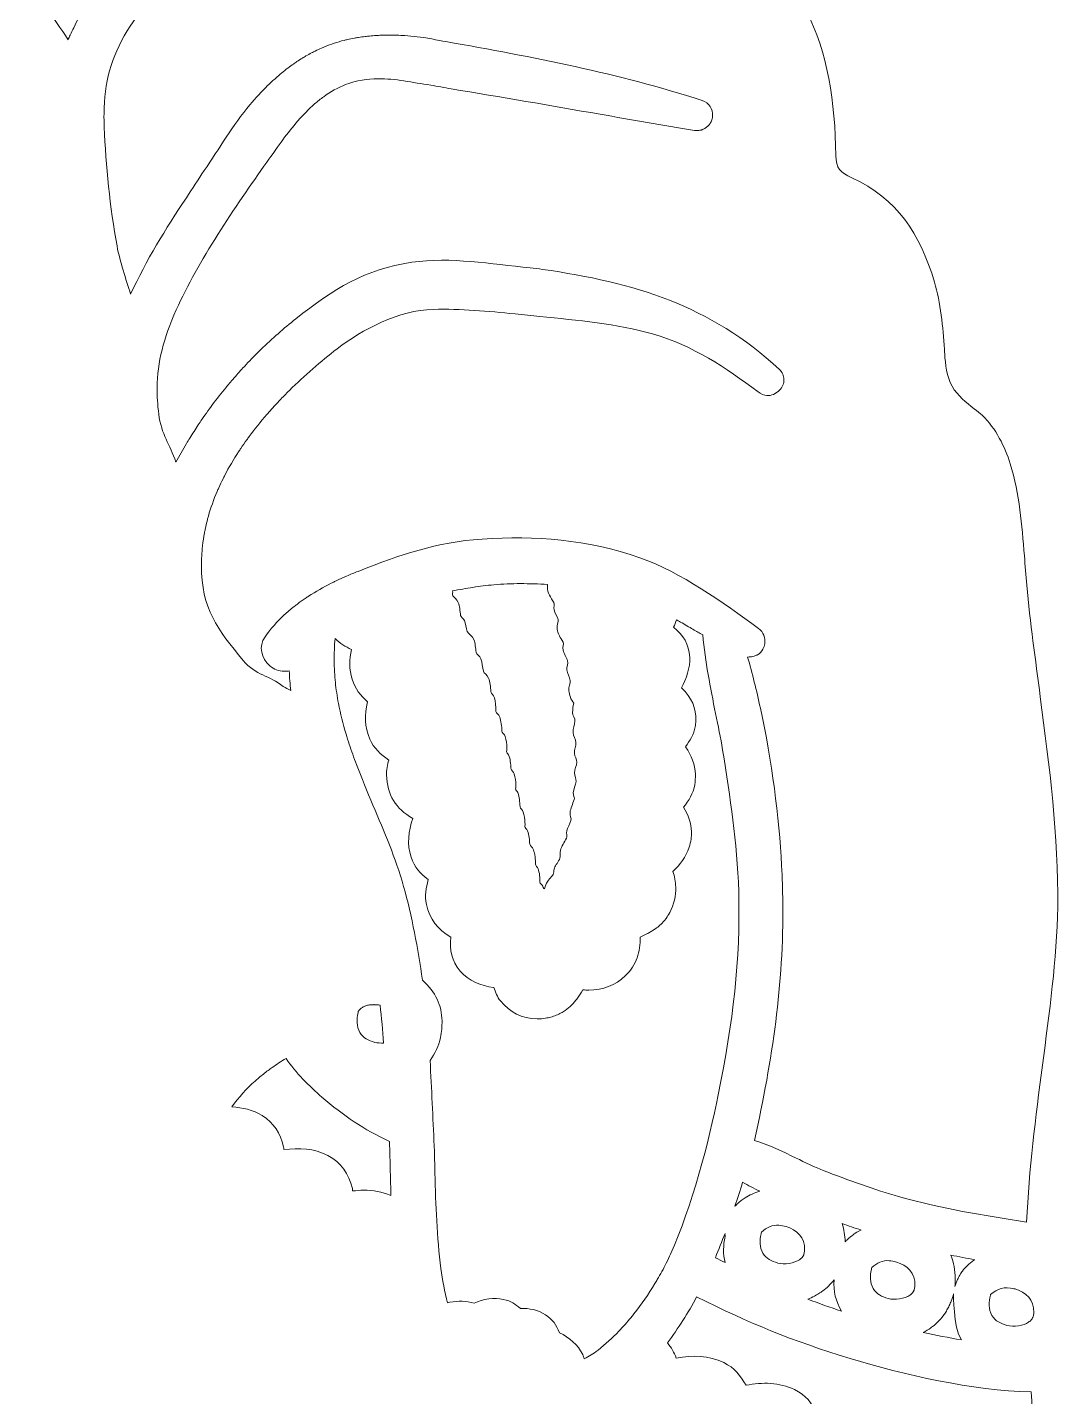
# Model space of a CAD drawing. Header units: millimetres. Extents: x -416 to 1516, y -417 to 43.
# Drawn here: x 257.4 to 300.9, y -194.8 to -137 of the extents above; entities that cross this region are included whole.
import ezdxf

# ---------------------------------------------------------------- set-up
doc = ezdxf.new("R2010")
doc.units = ezdxf.units.MM
doc.header["$MEASUREMENT"] = 0
doc.layers.add('Layer 4', color=7, linetype='Continuous')

msp = doc.modelspace()

# ---------------------------------------------------------------- linework, layer by layer
at = {"layer": 'Layer 4', "lineweight": 0}
for points, knots in [([(291.501, -142.39), (291.509, -142.911), (291.692, -143.113), (292.171, -143.331), (294.098, -144.211), (295.042, -145.68), (295.665, -147.735), (295.923, -148.583), (296.016, -149.643), (296.085, -150.559), (296.088, -150.607), (296.09, -150.689), (296.093, -150.739), (296.125, -151.219), (296.172, -151.705), (296.404, -152.124), (296.636, -152.542), (296.999, -152.798), (297.344, -153.082), (297.465, -153.181), (297.587, -153.26), (297.679, -153.35), (298.253, -153.913), (298.632, -154.673), (298.857, -155.396), (299.265, -156.711), (299.347, -157.956), (299.456, -159.286), (299.49, -159.706), (299.514, -160.111), (299.553, -160.517), (299.704, -162.101), (299.921, -163.655), (300.126, -165.228), (300.51, -168.183), (300.901, -171.104), (300.861, -174.096), (300.831, -176.33), (300.504, -178.573), (300.218, -180.786), (299.932, -182.999), (299.646, -185.178), (299.551, -187.407), (297.688, -187.107), (296.011, -186.855), (294.147, -186.327), (293.165, -186.048), (292.011, -185.623), (290.966, -185.224), (290.652, -185.105), (290.191, -184.88), (289.82, -184.699), (289.292, -184.442), (288.65, -184.129), (288.072, -183.961), (288.827, -180.495), (289.3, -177.409), (289.261, -173.894), (289.255, -173.392), (289.239, -172.881), (289.212, -172.359), (289.105, -170.31), (288.799, -167.927), (288.316, -165.706), (288.155, -164.966), (287.975, -164.243), (287.776, -163.557), (287.821, -163.554), (287.863, -163.549), (287.905, -163.544), (287.916, -163.543), (287.927, -163.541), (287.938, -163.54), (288.022, -163.527), (288.1, -163.507), (288.171, -163.472), (288.18, -163.468), (288.188, -163.463), (288.197, -163.458), (288.283, -163.41), (288.359, -163.337), (288.423, -163.22), (288.461, -163.15), (288.486, -163.073), (288.497, -162.993), (288.532, -162.756), (288.446, -162.497), (288.241, -162.348), (286.703, -161.23), (284.984, -159.984), (283.234, -159.369), (281.008, -158.588), (278.806, -158.422), (276.581, -158.575), (274.596, -158.711), (273.197, -159.218), (271.339, -159.939), (271.179, -160.001), (271.018, -160.068), (270.856, -160.138), (270.809, -160.159), (270.761, -160.18), (270.714, -160.202), (270.593, -160.256), (270.472, -160.312), (270.35, -160.371), (270.302, -160.395), (270.253, -160.418), (270.205, -160.442), (269.879, -160.606), (269.557, -160.788), (269.246, -160.99), (269.201, -161.02), (269.157, -161.05), (269.112, -161.081), (268.998, -161.158), (268.886, -161.238), (268.776, -161.32), (268.732, -161.354), (268.688, -161.386), (268.645, -161.42), (268.499, -161.535), (268.356, -161.654), (268.22, -161.78), (267.92, -162.058), (267.647, -162.363), (267.414, -162.698), (267.126, -163.112), (267.254, -163.605), (267.615, -163.926), (267.787, -164.079), (267.995, -164.143), (268.213, -164.151), (268.285, -164.154), (268.359, -164.151), (268.433, -164.142), (268.447, -164.42), (268.467, -164.694), (268.5, -164.974), (268.398, -164.891), (268.28, -164.878), (268.178, -164.795), (267.606, -164.331), (267.017, -164.333), (266.493, -163.701), (265.417, -162.401), (264.72, -161.502), (264.729, -159.692), (264.731, -159.433), (264.746, -159.156), (264.778, -158.857), (264.796, -158.676), (264.824, -158.496), (264.857, -158.317), (264.867, -158.264), (264.878, -158.211), (264.889, -158.158), (264.916, -158.026), (264.947, -157.895), (264.981, -157.764), (264.994, -157.712), (265.007, -157.66), (265.022, -157.608), (265.122, -157.255), (265.246, -156.907), (265.393, -156.563), (265.415, -156.512), (265.438, -156.462), (265.461, -156.412), (265.517, -156.285), (265.577, -156.158), (265.64, -156.033), (265.665, -155.983), (265.689, -155.933), (265.715, -155.884), (265.889, -155.547), (266.084, -155.216), (266.297, -154.891), (266.328, -154.843), (266.36, -154.795), (266.393, -154.747), (266.473, -154.627), (266.556, -154.508), (266.641, -154.39), (266.675, -154.343), (266.708, -154.297), (266.742, -154.251), (266.976, -153.934), (267.225, -153.624), (267.487, -153.322), (267.525, -153.278), (267.564, -153.234), (267.604, -153.19), (267.702, -153.078), (267.802, -152.968), (267.904, -152.859), (267.944, -152.816), (267.983, -152.773), (268.024, -152.73), (268.162, -152.585), (268.302, -152.44), (268.445, -152.299), (268.762, -151.985), (269.091, -151.682), (269.426, -151.391), (269.427, -151.39), (269.428, -151.389), (269.429, -151.388), (269.764, -151.097), (270.106, -150.818), (270.451, -150.551), (270.452, -150.551), (270.452, -150.551), (270.452, -150.551), (271.52, -149.726), (273.046, -148.919), (274.519, -148.881), (275.677, -148.851), (276.827, -148.961), (277.962, -149.075), (278.314, -149.11), (278.68, -149.143), (279.015, -149.178), (280.584, -149.34), (282.282, -149.496), (283.76, -149.917), (285.506, -150.414), (286.824, -151.337), (288.216, -152.36), (288.348, -152.457), (288.473, -152.506), (288.591, -152.517), (288.788, -152.535), (288.966, -152.446), (289.126, -152.292), (289.253, -152.169), (289.313, -152.008), (289.31, -151.848), (289.307, -151.688), (289.241, -151.53), (289.117, -151.415), (286.196, -148.705), (283.002, -147.751), (279.122, -147.192), (278.978, -147.171), (278.738, -147.135), (278.604, -147.123), (276.934, -146.979), (275.264, -146.653), (273.609, -146.896), (271.633, -147.185), (270.31, -148.018), (268.714, -149.28), (268.203, -149.684), (267.71, -150.117), (267.238, -150.575), (267.026, -150.781), (266.819, -150.994), (266.615, -151.21), (266.555, -151.274), (266.497, -151.339), (266.438, -151.403), (266.289, -151.566), (266.142, -151.732), (265.999, -151.9), (265.941, -151.967), (265.883, -152.033), (265.827, -152.101), (265.445, -152.56), (265.084, -153.038), (264.745, -153.533), (264.695, -153.606), (264.647, -153.68), (264.598, -153.753), (264.475, -153.939), (264.355, -154.127), (264.238, -154.317), (264.191, -154.392), (264.145, -154.467), (264.099, -154.544), (263.945, -154.803), (263.795, -155.064), (263.654, -155.331), (263.391, -154.583), (263.039, -154.167), (262.928, -153.302), (262.879, -152.915), (262.855, -152.546), (262.859, -152.185), (262.872, -151.105), (263.131, -150.102), (263.668, -148.902), (264.589, -146.844), (266.136, -144.575), (267.495, -142.662), (267.709, -142.361), (267.974, -141.97), (268.162, -141.721), (268.573, -141.175), (269.01, -140.647), (269.506, -140.21), (269.629, -140.102), (269.757, -140), (269.888, -139.905), (270.175, -139.697), (270.48, -139.519), (270.814, -139.392), (271.284, -139.214), (271.733, -139.148), (272.175, -139.145), (272.912, -139.14), (273.631, -139.308), (274.403, -139.419), (274.697, -139.461), (274.982, -139.53), (275.262, -139.575), (277.363, -139.912), (279.466, -140.288), (281.552, -140.647), (282.891, -140.878), (284.191, -141.119), (285.529, -141.329), (285.529, -141.329), (285.529, -141.329), (285.529, -141.329), (285.578, -141.336), (285.627, -141.337), (285.675, -141.335), (285.69, -141.334), (285.704, -141.332), (285.719, -141.33), (285.751, -141.326), (285.784, -141.321), (285.815, -141.312), (285.83, -141.308), (285.846, -141.303), (285.861, -141.298), (285.891, -141.287), (285.92, -141.274), (285.948, -141.26), (285.961, -141.253), (285.974, -141.248), (285.986, -141.24), (286.07, -141.189), (286.14, -141.118), (286.194, -141.033), (286.201, -141.021), (286.208, -141.01), (286.214, -140.998), (286.24, -140.95), (286.263, -140.898), (286.278, -140.842), (286.288, -140.8), (286.295, -140.757), (286.298, -140.716), (286.317, -140.425), (286.149, -140.162), (285.857, -140.067), (282.312, -138.914), (278.732, -138.23), (275.045, -137.582), (274.729, -137.526), (274.164, -137.409), (273.839, -137.374), (273.658, -137.354), (273.481, -137.339), (273.307, -137.328), (273.252, -137.324), (273.198, -137.323), (273.143, -137.32), (273.026, -137.314), (272.91, -137.309), (272.796, -137.307), (272.732, -137.306), (272.67, -137.307), (272.607, -137.307), (272.504, -137.307), (272.402, -137.309), (272.302, -137.312), (272.238, -137.315), (272.174, -137.318), (272.111, -137.322), (272.014, -137.328), (271.919, -137.335), (271.824, -137.344), (271.762, -137.35), (271.701, -137.356), (271.64, -137.364), (271.545, -137.375), (271.451, -137.389), (271.358, -137.404), (271.301, -137.413), (271.244, -137.421), (271.188, -137.432), (271.088, -137.45), (270.989, -137.472), (270.892, -137.495), (270.845, -137.506), (270.798, -137.515), (270.752, -137.527), (270.468, -137.599), (270.192, -137.69), (269.925, -137.799), (269.882, -137.817), (269.84, -137.837), (269.797, -137.856), (269.707, -137.895), (269.617, -137.935), (269.528, -137.979), (269.479, -138.003), (269.43, -138.03), (269.38, -138.055), (269.3, -138.097), (269.22, -138.141), (269.141, -138.186), (269.09, -138.216), (269.039, -138.247), (268.988, -138.278), (268.912, -138.325), (268.836, -138.374), (268.76, -138.424), (268.71, -138.458), (268.66, -138.491), (268.611, -138.526), (268.534, -138.58), (268.458, -138.637), (268.381, -138.695), (268.335, -138.731), (268.288, -138.765), (268.242, -138.802), (268.159, -138.868), (268.077, -138.938), (267.995, -139.009), (267.957, -139.041), (267.919, -139.073), (267.881, -139.106), (267.761, -139.213), (267.642, -139.324), (267.523, -139.44), (267.272, -139.687), (267.023, -139.956), (266.775, -140.249), (266.055, -141.095), (265.479, -142.106), (264.848, -143.022), (264.587, -143.401), (264.346, -143.794), (264.093, -144.171), (263.211, -145.486), (262.402, -146.807), (261.742, -148.246), (261.538, -147.575), (261.296, -146.898), (261.167, -146.204), (260.868, -144.592), (260.694, -142.787), (260.627, -141.198), (260.619, -141), (260.616, -140.808), (260.618, -140.621), (260.631, -139.311), (260.907, -138.261), (261.6, -137.12), (262.23, -136.082), (263.062, -135.304), (263.852, -134.417), (264.141, -134.091), (264.434, -133.807), (264.726, -133.477), (264.802, -133.391), (264.937, -133.233), (265.014, -133.155), (265.21, -132.955), (265.396, -132.753), (265.58, -132.554), (265.764, -132.356), (265.945, -132.16), (266.133, -131.972), (266.225, -131.88), (266.318, -131.79), (266.413, -131.702), (266.429, -131.687), (266.446, -131.672), (266.463, -131.657), (266.747, -131.399), (267.053, -131.159), (267.407, -130.953), (268.17, -130.509), (268.953, -130.381), (269.776, -130.385), (270.269, -130.387), (270.776, -130.437), (271.301, -130.495), (272.125, -130.585), (273.034, -130.76), (273.883, -130.907), (274.852, -131.074), (275.867, -131.261), (276.851, -131.367), (277.507, -131.438), (278.2, -131.466), (278.845, -131.491), (279.986, -131.536), (281.059, -131.608), (282.168, -131.846), (282.168, -131.846), (282.168, -131.846), (282.168, -131.846), (282.219, -131.857), (282.269, -131.859), (282.318, -131.858), (282.33, -131.858), (282.342, -131.858), (282.354, -131.857), (282.449, -131.849), (282.538, -131.82), (282.615, -131.771), (282.624, -131.765), (282.634, -131.759), (282.643, -131.752), (282.736, -131.685), (282.81, -131.591), (282.854, -131.473), (282.881, -131.401), (282.893, -131.329), (282.891, -131.259), (282.886, -131.049), (282.763, -130.858), (282.565, -130.772), (281.279, -130.218), (279.961, -130.059), (278.59, -129.931), (278.066, -129.882), (277.568, -129.84), (277.058, -129.771), (275.898, -129.613), (274.748, -129.352), (273.604, -129.146), (272.638, -128.973), (271.638, -128.688), (270.68, -128.608), (270.487, -128.592), (270.299, -128.583), (270.114, -128.579), (270.054, -128.577), (269.996, -128.579), (269.936, -128.579), (269.813, -128.579), (269.691, -128.579), (269.571, -128.584), (269.503, -128.587), (269.437, -128.592), (269.37, -128.597), (269.262, -128.604), (269.155, -128.612), (269.05, -128.624), (268.982, -128.631), (268.915, -128.64), (268.848, -128.649), (268.746, -128.663), (268.646, -128.679), (268.548, -128.697), (268.483, -128.708), (268.418, -128.72), (268.354, -128.734), (268.254, -128.755), (268.156, -128.779), (268.059, -128.804), (268, -128.819), (267.94, -128.833), (267.882, -128.85), (267.777, -128.88), (267.675, -128.913), (267.573, -128.948), (267.525, -128.964), (267.476, -128.979), (267.428, -128.996), (267.132, -129.104), (266.847, -129.23), (266.569, -129.375), (266.524, -129.399), (266.48, -129.425), (266.435, -129.45), (266.342, -129.501), (266.249, -129.553), (266.158, -129.608), (266.106, -129.639), (266.055, -129.672), (266.004, -129.705), (265.921, -129.757), (265.838, -129.811), (265.756, -129.866), (265.703, -129.902), (265.651, -129.94), (265.598, -129.977), (265.518, -130.034), (265.439, -130.092), (265.36, -130.152), (265.309, -130.191), (265.257, -130.23), (265.206, -130.271), (265.126, -130.334), (265.046, -130.399), (264.967, -130.466), (264.919, -130.506), (264.871, -130.545), (264.823, -130.586), (264.736, -130.661), (264.65, -130.739), (264.564, -130.817), (264.525, -130.852), (264.485, -130.886), (264.447, -130.922), (264.322, -131.038), (264.197, -131.157), (264.073, -131.279), (263.809, -131.54), (263.547, -131.815), (263.282, -132.103), (262.873, -132.549), (262.554, -132.919), (262.172, -133.333), (261.361, -134.213), (260.593, -135.074), (259.896, -136.039), (259.676, -136.344), (259.5, -136.662), (259.338, -136.993), (259.287, -137.097), (259.237, -137.202), (259.189, -137.308), (259.16, -137.372), (259.13, -137.435), (259.101, -137.5), (258.51, -136.551), (257.796, -135.774), (257.5, -134.644), (257.418, -134.331), (257.385, -134.028), (257.39, -133.734), (257.416, -132.459), (258.179, -131.348), (258.909, -130.234), (259.158, -129.854), (259.426, -129.487), (259.65, -129.086), (259.941, -128.565), (260.221, -127.999), (260.439, -127.439), (260.492, -127.305), (260.547, -127.171), (260.604, -127.038), (260.622, -126.995), (260.642, -126.953), (260.661, -126.911), (260.701, -126.82), (260.742, -126.73), (260.785, -126.641), (260.809, -126.591), (260.834, -126.542), (260.859, -126.492), (260.9, -126.411), (260.941, -126.33), (260.984, -126.25), (261.012, -126.199), (261.04, -126.148), (261.069, -126.098), (261.112, -126.021), (261.157, -125.945), (261.203, -125.87), (261.234, -125.82), (261.264, -125.77), (261.296, -125.722), (261.344, -125.647), (261.394, -125.573), (261.445, -125.501), (261.477, -125.455), (261.508, -125.409), (261.542, -125.365), (261.599, -125.287), (261.659, -125.213), (261.719, -125.139), (261.749, -125.102), (261.777, -125.065), (261.808, -125.029), (261.998, -124.808), (262.204, -124.603), (262.428, -124.421), (262.969, -123.983), (263.872, -123.811), (264.556, -123.798), (264.867, -123.792), (265.133, -123.819), (265.299, -123.869), (265.358, -123.886), (265.402, -123.9), (265.437, -123.91), (265.437, -123.91), (265.437, -123.91), (265.437, -123.91), (265.516, -123.857), (265.603, -123.832), (265.693, -123.824), (265.964, -123.801), (266.266, -123.935), (266.48, -123.959), (266.765, -123.99), (267.011, -123.987), (267.228, -124.001), (267.446, -124.014), (267.698, -124.016), (267.848, -124.023), (269.602, -124.114), (271.425, -124.159), (273.093, -124.499), (274.964, -124.881), (276.557, -125.461), (278.286, -126.198), (280.98, -127.346), (283.86, -128.599), (284.617, -131.668), (284.749, -132.201), (285.004, -132.441), (285.505, -132.579), (290.225, -133.875), (291.437, -137.895), (291.501, -142.39)], [0, 0, 0, 0, 1, 1, 1, 2, 2, 2, 3, 3, 3, 4, 4, 4, 5, 5, 5, 6, 6, 6, 7, 7, 7, 8, 8, 8, 9, 9, 9, 10, 10, 10, 11, 11, 11, 12, 12, 12, 13, 13, 13, 14, 14, 14, 15, 15, 15, 16, 16, 16, 17, 17, 17, 18, 18, 18, 19, 19, 19, 20, 20, 20, 21, 21, 21, 22, 22, 22, 23, 23, 23, 24, 24, 24, 25, 25, 25, 26, 26, 26, 27, 27, 27, 28, 28, 28, 29, 29, 29, 30, 30, 30, 31, 31, 31, 32, 32, 32, 33, 33, 33, 34, 34, 34, 35, 35, 35, 36, 36, 36, 37, 37, 37, 38, 38, 38, 39, 39, 39, 40, 40, 40, 41, 41, 41, 42, 42, 42, 43, 43, 43, 44, 44, 44, 45, 45, 45, 46, 46, 46, 47, 47, 47, 48, 48, 48, 49, 49, 49, 50, 50, 50, 51, 51, 51, 52, 52, 52, 53, 53, 53, 54, 54, 54, 55, 55, 55, 56, 56, 56, 57, 57, 57, 58, 58, 58, 59, 59, 59, 60, 60, 60, 61, 61, 61, 62, 62, 62, 63, 63, 63, 64, 64, 64, 65, 65, 65, 66, 66, 66, 67, 67, 67, 68, 68, 68, 69, 69, 69, 70, 70, 70, 71, 71, 71, 72, 72, 72, 73, 73, 73, 74, 74, 74, 75, 75, 75, 76, 76, 76, 77, 77, 77, 78, 78, 78, 79, 79, 79, 80, 80, 80, 81, 81, 81, 82, 82, 82, 83, 83, 83, 84, 84, 84, 85, 85, 85, 86, 86, 86, 87, 87, 87, 88, 88, 88, 89, 89, 89, 90, 90, 90, 91, 91, 91, 92, 92, 92, 93, 93, 93, 94, 94, 94, 95, 95, 95, 96, 96, 96, 97, 97, 97, 98, 98, 98, 99, 99, 99, 100, 100, 100, 101, 101, 101, 102, 102, 102, 103, 103, 103, 104, 104, 104, 105, 105, 105, 106, 106, 106, 107, 107, 107, 108, 108, 108, 109, 109, 109, 110, 110, 110, 111, 111, 111, 112, 112, 112, 113, 113, 113, 114, 114, 114, 115, 115, 115, 116, 116, 116, 117, 117, 117, 118, 118, 118, 119, 119, 119, 120, 120, 120, 121, 121, 121, 122, 122, 122, 123, 123, 123, 124, 124, 124, 125, 125, 125, 126, 126, 126, 127, 127, 127, 128, 128, 128, 129, 129, 129, 130, 130, 130, 131, 131, 131, 132, 132, 132, 133, 133, 133, 134, 134, 134, 135, 135, 135, 136, 136, 136, 137, 137, 137, 138, 138, 138, 139, 139, 139, 140, 140, 140, 141, 141, 141, 142, 142, 142, 143, 143, 143, 144, 144, 144, 145, 145, 145, 146, 146, 146, 147, 147, 147, 148, 148, 148, 149, 149, 149, 150, 150, 150, 151, 151, 151, 152, 152, 152, 153, 153, 153, 154, 154, 154, 155, 155, 155, 156, 156, 156, 157, 157, 157, 158, 158, 158, 159, 159, 159, 160, 160, 160, 161, 161, 161, 162, 162, 162, 163, 163, 163, 164, 164, 164, 165, 165, 165, 166, 166, 166, 167, 167, 167, 168, 168, 168, 169, 169, 169, 170, 170, 170, 171, 171, 171, 172, 172, 172, 173, 173, 173, 174, 174, 174, 175, 175, 175, 176, 176, 176, 177, 177, 177, 178, 178, 178, 179, 179, 179, 180, 180, 180, 181, 181, 181, 182, 182, 182, 183, 183, 183, 184, 184, 184, 185, 185, 185, 186, 186, 186, 187, 187, 187, 188, 188, 188, 189, 189, 189, 190, 190, 190, 191, 191, 191, 192, 192, 192, 193, 193, 193, 194, 194, 194, 195, 195, 195, 196, 196, 196, 197, 197, 197, 198, 198, 198, 199, 199, 199, 200, 200, 200, 201, 201, 201, 202, 202, 202, 203, 203, 203, 204, 204, 204, 205, 205, 205, 206, 206, 206, 207, 207, 207, 208, 208, 208, 209, 209, 209, 210, 210, 210, 211, 211, 211, 212, 212, 212, 213, 213, 213, 214, 214, 214, 215, 215, 215, 216, 216, 216, 217, 217, 217, 218, 218, 218, 219, 219, 219, 220, 220, 220, 221, 221, 221, 222, 222, 222, 223, 223, 223, 224, 224, 224, 225, 225, 225, 226, 226, 226, 227, 227, 227, 228, 228, 228, 229, 229, 229, 230, 230, 230, 231, 231, 231, 232, 232, 232, 233, 233, 233, 234, 234, 234, 235, 235, 235, 236, 236, 236, 237, 237, 237, 238, 238, 238, 239, 239, 239, 240, 240, 240, 241, 241, 241, 242, 242, 242, 242]), ([(279.596, -161.248), (279.647, -161.338), (279.581, -161.436), (279.607, -161.564), (279.634, -161.691), (279.745, -161.829), (279.776, -161.966), (279.804, -162.093), (279.713, -162.195), (279.739, -162.374), (279.765, -162.553), (279.89, -162.756), (279.988, -162.925), (280.039, -163.013), (279.96, -163.122), (279.987, -163.259), (280.013, -163.397), (280.135, -163.573), (280.182, -163.715), (280.217, -163.823), (280.127, -163.954), (280.144, -164.099), (280.161, -164.244), (280.263, -164.4), (280.292, -164.544), (280.318, -164.679), (280.195, -164.808), (280.229, -164.979), (280.264, -165.15), (280.306, -165.356), (280.442, -165.499), (280.388, -165.631), (280.4, -165.758), (280.39, -165.892), (280.379, -166.027), (280.503, -166.144), (280.493, -166.262), (280.48, -166.414), (280.408, -166.575), (280.412, -166.736), (280.416, -166.898), (280.529, -167.024), (280.535, -167.159), (280.542, -167.304), (280.459, -167.468), (280.467, -167.615), (280.475, -167.762), (280.573, -167.877), (280.569, -167.995), (280.563, -168.137), (280.474, -168.301), (280.471, -168.441), (280.467, -168.582), (280.553, -168.7), (280.536, -168.807), (280.513, -168.954), (280.429, -169.147), (280.422, -169.277), (280.415, -169.407), (280.492, -169.491), (280.459, -169.574), (280.395, -169.74), (280.303, -169.956), (280.285, -170.109), (280.267, -170.262), (280.35, -170.353), (280.321, -170.452), (280.278, -170.597), (280.172, -170.762), (280.143, -170.89), (280.114, -171.018), (280.175, -171.122), (280.13, -171.203), (280.045, -171.358), (279.919, -171.558), (279.879, -171.706), (279.839, -171.854), (279.9, -171.956), (279.858, -172.049), (279.797, -172.186), (279.667, -172.344), (279.626, -172.462), (279.585, -172.579), (279.615, -172.666), (279.57, -172.733), (279.491, -172.848), (279.342, -172.995), (279.293, -173.095), (279.244, -173.195), (279.223, -173.311), (279.201, -173.342), (279.183, -173.366), (279.131, -173.208), (279.109, -173.178), (279.088, -173.148), (279.014, -173.107), (279.015, -173.06), (279.019, -172.871), (278.999, -172.667), (278.932, -172.487), (278.906, -172.416), (278.82, -172.36), (278.824, -172.301), (278.837, -172.115), (278.792, -171.839), (278.742, -171.698), (278.692, -171.558), (278.601, -171.549), (278.589, -171.459), (278.561, -171.255), (278.57, -171.071), (278.489, -170.888), (278.458, -170.817), (278.376, -170.767), (278.381, -170.709), (278.384, -170.663), (278.385, -170.612), (278.383, -170.558), (278.376, -170.396), (278.347, -170.213), (278.312, -170.109), (278.266, -169.97), (278.183, -169.961), (278.174, -169.874), (278.152, -169.657), (278.165, -169.475), (278.078, -169.278), (278.051, -169.216), (277.986, -169.18), (277.988, -169.123), (277.991, -169.068), (277.993, -169.014), (277.994, -168.961), (277.995, -168.8), (277.98, -168.643), (277.925, -168.488), (277.893, -168.396), (277.801, -168.344), (277.792, -168.261), (277.769, -168.061), (277.776, -167.865), (277.686, -167.678), (277.661, -167.626), (277.602, -167.593), (277.607, -167.542), (277.611, -167.488), (277.614, -167.435), (277.614, -167.381), (277.615, -167.22), (277.595, -167.062), (277.545, -166.909), (277.515, -166.817), (277.409, -166.752), (277.408, -166.677), (277.406, -166.498), (277.368, -166.235), (277.319, -166.098), (277.27, -165.961), (277.158, -165.933), (277.153, -165.848), (277.144, -165.667), (277.139, -165.421), (277.095, -165.281), (277.052, -165.14), (276.954, -165.107), (276.947, -165.017), (276.933, -164.822), (276.904, -164.593), (276.845, -164.44), (276.786, -164.287), (276.653, -164.257), (276.627, -164.152), (276.586, -163.986), (276.582, -163.776), (276.526, -163.636), (276.469, -163.496), (276.346, -163.457), (276.324, -163.354), (276.286, -163.177), (276.29, -162.98), (276.226, -162.818), (276.161, -162.657), (276.001, -162.589), (275.946, -162.474), (275.882, -162.341), (275.882, -162.125), (275.824, -162.015), (275.765, -161.906), (275.678, -161.875), (275.666, -161.798), (275.639, -161.622), (275.63, -161.395), (275.562, -161.253), (275.494, -161.112), (275.399, -161.052), (275.341, -160.969), (275.326, -160.948), (275.32, -160.929), (275.318, -160.912), (275.317, -160.895), (275.32, -160.879), (275.323, -160.864), (275.33, -160.833), (275.339, -160.802), (275.317, -160.764), (275.612, -160.71), (275.898, -160.659), (276.186, -160.614), (276.473, -160.57), (276.762, -160.533), (277.062, -160.506), (277.435, -160.472), (277.814, -160.458), (278.194, -160.457), (278.574, -160.456), (278.955, -160.469), (279.331, -160.492), (279.327, -160.529), (279.33, -160.557), (279.328, -160.594), (279.319, -160.866), (279.476, -161.034), (279.596, -161.248)], [0, 0, 0, 0, 1, 1, 1, 2, 2, 2, 3, 3, 3, 4, 4, 4, 5, 5, 5, 6, 6, 6, 7, 7, 7, 8, 8, 8, 9, 9, 9, 10, 10, 10, 11, 11, 11, 12, 12, 12, 13, 13, 13, 14, 14, 14, 15, 15, 15, 16, 16, 16, 17, 17, 17, 18, 18, 18, 19, 19, 19, 20, 20, 20, 21, 21, 21, 22, 22, 22, 23, 23, 23, 24, 24, 24, 25, 25, 25, 26, 26, 26, 27, 27, 27, 28, 28, 28, 29, 29, 29, 30, 30, 30, 31, 31, 31, 32, 32, 32, 33, 33, 33, 34, 34, 34, 35, 35, 35, 36, 36, 36, 37, 37, 37, 38, 38, 38, 39, 39, 39, 40, 40, 40, 41, 41, 41, 42, 42, 42, 43, 43, 43, 44, 44, 44, 45, 45, 45, 46, 46, 46, 47, 47, 47, 48, 48, 48, 49, 49, 49, 50, 50, 50, 51, 51, 51, 52, 52, 52, 53, 53, 53, 54, 54, 54, 55, 55, 55, 56, 56, 56, 57, 57, 57, 58, 58, 58, 59, 59, 59, 60, 60, 60, 61, 61, 61, 62, 62, 62, 63, 63, 63, 64, 64, 64, 65, 65, 65, 66, 66, 66, 67, 67, 67, 68, 68, 68, 69, 69, 69, 70, 70, 70, 71, 71, 71, 72, 72, 72, 73, 73, 73, 74, 74, 74, 74]), ([(271.27, -168.087), (271.216, -167.944), (271.164, -167.802), (271.114, -167.66), (271.013, -167.376), (270.918, -167.092), (270.833, -166.806), (270.704, -166.378), (270.595, -165.947), (270.511, -165.51), (270.455, -165.218), (270.411, -164.923), (270.38, -164.624), (270.365, -164.475), (270.353, -164.325), (270.344, -164.173), (270.336, -164.021), (270.331, -163.868), (270.33, -163.714), (270.327, -163.406), (270.34, -163.092), (270.37, -162.772), (270.574, -162.981), (270.801, -163.12), (271.068, -163.233), (270.963, -163.655), (270.958, -164.082), (271.089, -164.49), (271.219, -164.899), (271.436, -165.172), (271.743, -165.447), (271.605, -166.002), (271.608, -166.484), (271.838, -167.027), (271.992, -167.391), (272.304, -167.677), (272.633, -167.903), (272.587, -168.092), (272.531, -168.344), (272.54, -168.527), (272.58, -169.385), (272.912, -169.947), (273.649, -170.369), (273.455, -170.912), (273.402, -171.452), (273.578, -172.001), (273.713, -172.425), (273.959, -172.689), (274.295, -172.95), (274.205, -173.299), (274.143, -173.63), (274.221, -173.994), (274.356, -174.62), (274.701, -175.053), (275.251, -175.372), (275.203, -175.916), (275.274, -176.379), (275.646, -176.808), (276.018, -177.236), (276.513, -177.431), (277.069, -177.5), (277.152, -177.693), (277.205, -177.903), (277.35, -178.065), (277.769, -178.538), (278.228, -178.821), (278.892, -178.827), (278.892, -178.827), (278.892, -178.827), (278.892, -178.827), (279.018, -178.828), (279.138, -178.817), (279.254, -178.799), (279.291, -178.794), (279.325, -178.785), (279.36, -178.777), (279.44, -178.761), (279.517, -178.741), (279.591, -178.716), (279.628, -178.704), (279.665, -178.69), (279.701, -178.676), (279.773, -178.646), (279.842, -178.612), (279.909, -178.575), (279.939, -178.558), (279.97, -178.544), (279.998, -178.526), (280.2, -178.399), (280.378, -178.233), (280.535, -178.036), (280.556, -178.01), (280.577, -177.983), (280.597, -177.955), (280.678, -177.844), (280.756, -177.728), (280.825, -177.599), (280.91, -177.607), (280.994, -177.611), (281.078, -177.611), (281.662, -177.611), (282.198, -177.415), (282.624, -177.002), (282.867, -176.766), (283.021, -176.519), (283.115, -176.251), (283.139, -176.184), (283.159, -176.116), (283.175, -176.046), (283.208, -175.906), (283.228, -175.761), (283.239, -175.608), (283.244, -175.531), (283.247, -175.453), (283.248, -175.373), (283.323, -175.34), (283.395, -175.305), (283.466, -175.27), (283.488, -175.26), (283.508, -175.248), (283.529, -175.238), (283.579, -175.212), (283.628, -175.185), (283.675, -175.158), (283.699, -175.145), (283.722, -175.131), (283.745, -175.117), (283.79, -175.089), (283.835, -175.059), (283.878, -175.028), (283.898, -175.015), (283.918, -175.001), (283.937, -174.987), (284.068, -174.888), (284.186, -174.774), (284.293, -174.64), (284.307, -174.622), (284.322, -174.603), (284.335, -174.584), (284.391, -174.508), (284.445, -174.427), (284.494, -174.337), (284.675, -173.997), (284.756, -173.635), (284.744, -173.267), (284.737, -173.046), (284.696, -172.823), (284.623, -172.601), (284.942, -172.298), (285.172, -172.013), (285.312, -171.578), (285.384, -171.356), (285.416, -171.138), (285.41, -170.925), (285.401, -170.57), (285.285, -170.228), (285.071, -169.898), (285.301, -169.606), (285.481, -169.321), (285.545, -168.945), (285.57, -168.795), (285.579, -168.651), (285.575, -168.512), (285.56, -168.095), (285.415, -167.718), (285.156, -167.348), (285.33, -167.089), (285.514, -166.812), (285.566, -166.501), (285.58, -166.417), (285.589, -166.335), (285.593, -166.255), (285.622, -165.701), (285.407, -165.275), (284.991, -164.859), (285.187, -164.476), (285.359, -163.99), (285.335, -163.574), (285.335, -163.574), (285.335, -163.574), (285.335, -163.574), (285.301, -162.99), (285.081, -162.648), (284.655, -162.298), (284.7, -162.198), (284.736, -162.087), (284.771, -161.981), (284.823, -162.01), (284.881, -162.043), (284.941, -162.077), (285.121, -162.18), (285.323, -162.298), (285.462, -162.379), (285.648, -162.487), (285.72, -162.529), (285.885, -162.624), (285.986, -163.738), (286.208, -164.847), (286.424, -165.941), (286.526, -166.459), (286.648, -166.964), (286.723, -167.469), (287.036, -169.557), (287.339, -171.28), (287.401, -173.464), (287.482, -176.353), (287.158, -178.955), (286.54, -182.029), (286.149, -183.978), (285.424, -186.777), (284.52, -188.757), (284.469, -188.869), (284.402, -189.025), (284.347, -189.133), (284.225, -189.371), (284.096, -189.602), (283.965, -189.829), (283.932, -189.886), (283.898, -189.942), (283.865, -189.998), (283.594, -190.449), (283.301, -190.876), (282.979, -191.279), (282.939, -191.329), (282.899, -191.379), (282.858, -191.428), (282.692, -191.627), (282.522, -191.822), (282.341, -192.01), (282.069, -192.29), (281.778, -192.556), (281.465, -192.809), (281.265, -192.97), (281.093, -193.048), (280.883, -193.172), (280.856, -193.097), (280.857, -193.07), (280.817, -192.993), (280.605, -192.577), (280.261, -192.27), (279.832, -192.075), (279.709, -191.743), (279.552, -191.51), (279.243, -191.311), (278.934, -191.111), (278.562, -191.028), (278.194, -191.055), (277.941, -190.854), (277.827, -190.745), (277.467, -190.669), (277.108, -190.592), (276.596, -190.629), (276.237, -190.832), (275.889, -190.734), (275.566, -190.72), (275.217, -190.787), (275.176, -190.794), (275.15, -190.805), (275.111, -190.817), (274.998, -190.337), (274.901, -189.857), (274.837, -189.368), (274.661, -188.029), (274.617, -186.683), (274.583, -185.336), (274.573, -184.964), (274.567, -184.603), (274.552, -184.232), (274.551, -184.219), (274.55, -184.196), (274.55, -184.183), (274.499, -182.98), (274.444, -181.78), (274.376, -180.579), (274.575, -180.283), (274.757, -179.97), (274.82, -179.615), (274.864, -179.367), (274.886, -179.134), (274.881, -178.914), (274.866, -178.254), (274.619, -177.705), (274.059, -177.187), (273.865, -175.891), (273.612, -174.467), (273.261, -173.237), (272.91, -172.007), (272.445, -170.942), (271.968, -169.81), (271.722, -169.227), (271.485, -168.656), (271.27, -168.087)], [0, 0, 0, 0, 1, 1, 1, 2, 2, 2, 3, 3, 3, 4, 4, 4, 5, 5, 5, 6, 6, 6, 7, 7, 7, 8, 8, 8, 9, 9, 9, 10, 10, 10, 11, 11, 11, 12, 12, 12, 13, 13, 13, 14, 14, 14, 15, 15, 15, 16, 16, 16, 17, 17, 17, 18, 18, 18, 19, 19, 19, 20, 20, 20, 21, 21, 21, 22, 22, 22, 23, 23, 23, 24, 24, 24, 25, 25, 25, 26, 26, 26, 27, 27, 27, 28, 28, 28, 29, 29, 29, 30, 30, 30, 31, 31, 31, 32, 32, 32, 33, 33, 33, 34, 34, 34, 35, 35, 35, 36, 36, 36, 37, 37, 37, 38, 38, 38, 39, 39, 39, 40, 40, 40, 41, 41, 41, 42, 42, 42, 43, 43, 43, 44, 44, 44, 45, 45, 45, 46, 46, 46, 47, 47, 47, 48, 48, 48, 49, 49, 49, 50, 50, 50, 51, 51, 51, 52, 52, 52, 53, 53, 53, 54, 54, 54, 55, 55, 55, 56, 56, 56, 57, 57, 57, 58, 58, 58, 59, 59, 59, 60, 60, 60, 61, 61, 61, 62, 62, 62, 63, 63, 63, 64, 64, 64, 65, 65, 65, 66, 66, 66, 67, 67, 67, 68, 68, 68, 69, 69, 69, 70, 70, 70, 71, 71, 71, 72, 72, 72, 73, 73, 73, 74, 74, 74, 75, 75, 75, 76, 76, 76, 77, 77, 77, 78, 78, 78, 79, 79, 79, 80, 80, 80, 81, 81, 81, 82, 82, 82, 83, 83, 83, 84, 84, 84, 85, 85, 85, 86, 86, 86, 87, 87, 87, 88, 88, 88, 89, 89, 89, 90, 90, 90, 91, 91, 91, 92, 92, 92, 93, 93, 93, 94, 94, 94, 95, 95, 95, 96, 96, 96, 97, 97, 97, 97]), ([(271.337, -178.565), (271.339, -178.555), (271.339, -178.531), (271.347, -178.52), (271.397, -178.442), (271.457, -178.384), (271.524, -178.34), (271.535, -178.333), (271.547, -178.328), (271.558, -178.321), (271.581, -178.309), (271.603, -178.297), (271.627, -178.287), (271.64, -178.281), (271.655, -178.277), (271.669, -178.272), (271.691, -178.265), (271.714, -178.258), (271.737, -178.252), (271.753, -178.249), (271.768, -178.246), (271.783, -178.243), (271.807, -178.239), (271.831, -178.235), (271.855, -178.233), (271.87, -178.231), (271.886, -178.23), (271.902, -178.229), (271.927, -178.227), (271.953, -178.227), (271.978, -178.227), (271.993, -178.227), (272.009, -178.226), (272.024, -178.227), (272.052, -178.227), (272.08, -178.229), (272.108, -178.231), (272.121, -178.232), (272.134, -178.232), (272.147, -178.233), (272.187, -178.237), (272.228, -178.241), (272.268, -178.246), (272.268, -178.246), (272.268, -178.246), (272.268, -178.246), (272.327, -178.778), (272.377, -179.311), (272.419, -179.845), (272.3, -179.846), (272.16, -179.85), (272.047, -179.818), (271.777, -179.74), (271.565, -179.65), (271.413, -179.398), (271.338, -179.272), (271.305, -179.135), (271.298, -178.994), (271.291, -178.853), (271.309, -178.708), (271.337, -178.565)], [0, 0, 0, 0, 1, 1, 1, 2, 2, 2, 3, 3, 3, 4, 4, 4, 5, 5, 5, 6, 6, 6, 7, 7, 7, 8, 8, 8, 9, 9, 9, 10, 10, 10, 11, 11, 11, 12, 12, 12, 13, 13, 13, 14, 14, 14, 15, 15, 15, 16, 16, 16, 17, 17, 17, 18, 18, 18, 19, 19, 19, 20, 20, 20, 20]), ([(266.995, -181.45), (267.045, -181.405), (267.097, -181.362), (267.148, -181.318), (267.277, -181.208), (267.41, -181.103), (267.547, -181.001), (267.601, -180.96), (267.655, -180.919), (267.711, -180.88), (267.899, -180.747), (268.093, -180.619), (268.299, -180.497), (268.7, -181.087), (269.293, -181.685), (269.809, -182.127), (270.73, -182.917), (271.594, -183.498), (272.667, -184.006), (272.679, -184.403), (272.691, -184.897), (272.7, -185.275), (272.708, -185.653), (272.715, -185.919), (272.724, -186.276), (272.35, -186.123), (271.973, -186.064), (271.574, -186.054), (271.419, -186.05), (271.255, -186.084), (271.116, -186.082), (271.1, -186.082), (271.098, -186.065), (271.098, -186.045), (271.098, -186.035), (271.099, -186.023), (271.099, -186.012), (271.099, -186.001), (271.099, -185.991), (271.097, -185.982), (270.93, -185.365), (270.649, -184.898), (270.062, -184.592), (269.475, -184.286), (268.854, -184.271), (268.208, -184.342), (268.199, -184.304), (268.2, -184.264), (268.19, -184.224), (268.046, -183.649), (267.802, -183.229), (267.287, -182.903), (266.906, -182.661), (266.457, -182.576), (266.009, -182.533), (266.309, -182.127), (266.637, -181.772), (266.995, -181.45)], [0, 0, 0, 0, 1, 1, 1, 2, 2, 2, 3, 3, 3, 4, 4, 4, 5, 5, 5, 6, 6, 6, 7, 7, 7, 8, 8, 8, 9, 9, 9, 10, 10, 10, 11, 11, 11, 12, 12, 12, 13, 13, 13, 14, 14, 14, 15, 15, 15, 16, 16, 16, 17, 17, 17, 18, 18, 18, 19, 19, 19, 19]), ([(287.568, -185.724), (287.802, -185.86), (288.044, -185.982), (288.288, -186.097), (288.081, -186.165), (287.849, -186.261), (287.671, -186.373), (287.671, -186.373), (287.671, -186.373), (287.671, -186.373), (287.611, -186.411), (287.56, -186.449), (287.512, -186.487), (287.499, -186.497), (287.486, -186.507), (287.474, -186.517), (287.429, -186.555), (287.385, -186.594), (287.342, -186.636), (287.342, -186.636), (287.341, -186.636), (287.341, -186.636), (287.308, -186.669), (287.275, -186.703), (287.24, -186.738), (287.355, -186.401), (287.463, -186.064), (287.568, -185.724)], [0, 0, 0, 0, 1, 1, 1, 2, 2, 2, 3, 3, 3, 4, 4, 4, 5, 5, 5, 6, 6, 6, 7, 7, 7, 8, 8, 8, 9, 9, 9, 9]), ([(288.305, -188.318), (288.295, -188.182), (288.312, -188.042), (288.343, -187.903), (288.348, -187.881), (288.343, -187.851), (288.362, -187.832), (288.585, -187.619), (288.811, -187.52), (289.095, -187.537), (289.19, -187.543), (289.291, -187.561), (289.401, -187.593), (289.84, -187.719), (290.215, -188.056), (290.181, -188.587), (290.181, -188.588), (290.181, -188.588), (290.181, -188.589), (290.178, -188.624), (290.175, -188.656), (290.17, -188.687), (290.169, -188.697), (290.166, -188.706), (290.164, -188.716), (290.16, -188.739), (290.153, -188.762), (290.144, -188.783), (290.141, -188.793), (290.137, -188.802), (290.133, -188.811), (290.118, -188.84), (290.101, -188.869), (290.075, -188.898), (290.074, -188.898), (290.074, -188.898), (290.074, -188.898), (290.045, -188.93), (290.008, -188.963), (289.96, -188.997), (289.767, -189.134), (289.327, -189.21), (289.054, -189.131), (288.782, -189.052), (288.572, -188.958), (288.424, -188.71), (288.35, -188.586), (288.314, -188.454), (288.305, -188.318)], [0, 0, 0, 0, 1, 1, 1, 2, 2, 2, 3, 3, 3, 4, 4, 4, 5, 5, 5, 6, 6, 6, 7, 7, 7, 8, 8, 8, 9, 9, 9, 10, 10, 10, 11, 11, 11, 12, 12, 12, 13, 13, 13, 14, 14, 14, 15, 15, 15, 16, 16, 16, 16]), ([(291.764, -187.468), (292.032, -187.561), (292.297, -187.654), (292.569, -187.741), (292.463, -187.798), (292.431, -187.8), (292.312, -187.877), (292.312, -187.877), (292.311, -187.878), (292.311, -187.878), (292.272, -187.903), (292.224, -187.939), (292.175, -187.978), (292.162, -187.988), (292.151, -187.997), (292.138, -188.007), (292.087, -188.049), (292.036, -188.092), (291.989, -188.137), (291.989, -188.137), (291.989, -188.137), (291.988, -188.138), (291.954, -188.171), (291.922, -188.204), (291.895, -188.235), (291.89, -188.104), (291.878, -187.975), (291.857, -187.847), (291.836, -187.72), (291.806, -187.594), (291.764, -187.468)], [0, 0, 0, 0, 1, 1, 1, 2, 2, 2, 3, 3, 3, 4, 4, 4, 5, 5, 5, 6, 6, 6, 7, 7, 7, 8, 8, 8, 9, 9, 9, 10, 10, 10, 10]), ([(286.83, -189.115), (286.692, -189.045), (286.554, -188.976), (286.416, -188.905), (286.558, -188.567), (286.69, -188.226), (286.823, -187.883), (286.816, -187.928), (286.834, -187.974), (286.824, -188.018), (286.745, -188.394), (286.737, -188.74), (286.83, -189.115)], [0, 0, 0, 0, 1, 1, 1, 2, 2, 2, 3, 3, 3, 4, 4, 4, 4]), ([(296.347, -188.794), (296.682, -188.867), (297.035, -188.931), (297.363, -188.992), (297.376, -188.994), (297.34, -189.003), (297.329, -189.011), (297.227, -189.084), (297.134, -189.16), (297.05, -189.239), (296.975, -189.311), (296.908, -189.388), (296.846, -189.468), (296.828, -189.492), (296.812, -189.517), (296.795, -189.542), (296.752, -189.603), (296.713, -189.669), (296.677, -189.737), (296.663, -189.764), (296.648, -189.791), (296.635, -189.82), (296.592, -189.916), (296.553, -190.016), (296.523, -190.126), (296.534, -190.008), (296.54, -189.894), (296.54, -189.781), (296.539, -189.443), (296.482, -189.124), (296.347, -188.794)], [0, 0, 0, 0, 1, 1, 1, 2, 2, 2, 3, 3, 3, 4, 4, 4, 5, 5, 5, 6, 6, 6, 7, 7, 7, 8, 8, 8, 9, 9, 9, 10, 10, 10, 10]), ([(292.96, -189.814), (292.95, -189.678), (292.967, -189.539), (292.998, -189.4), (293.004, -189.376), (292.998, -189.344), (293.019, -189.324), (293.242, -189.113), (293.468, -189.015), (293.752, -189.032), (293.847, -189.038), (293.948, -189.056), (294.057, -189.088), (294.495, -189.215), (294.871, -189.552), (294.836, -190.083), (294.836, -190.084), (294.836, -190.084), (294.836, -190.085), (294.834, -190.12), (294.831, -190.152), (294.826, -190.183), (294.825, -190.193), (294.822, -190.202), (294.82, -190.212), (294.816, -190.235), (294.809, -190.257), (294.8, -190.279), (294.796, -190.288), (294.793, -190.298), (294.789, -190.307), (294.774, -190.336), (294.756, -190.365), (294.73, -190.394), (294.73, -190.394), (294.73, -190.394), (294.73, -190.394), (294.701, -190.426), (294.664, -190.459), (294.616, -190.493), (294.423, -190.631), (293.982, -190.706), (293.71, -190.627), (293.437, -190.548), (293.227, -190.454), (293.08, -190.206), (293.006, -190.082), (292.97, -189.95), (292.96, -189.814)], [0, 0, 0, 0, 1, 1, 1, 2, 2, 2, 3, 3, 3, 4, 4, 4, 5, 5, 5, 6, 6, 6, 7, 7, 7, 8, 8, 8, 9, 9, 9, 10, 10, 10, 11, 11, 11, 12, 12, 12, 13, 13, 13, 14, 14, 14, 15, 15, 15, 16, 16, 16, 16]), ([(290.314, -190.659), (290.314, -190.659), (290.314, -190.659), (290.315, -190.659), (290.417, -190.618), (290.512, -190.573), (290.605, -190.524), (290.632, -190.51), (290.659, -190.494), (290.686, -190.479), (290.752, -190.441), (290.816, -190.4), (290.878, -190.357), (290.903, -190.34), (290.929, -190.322), (290.953, -190.304), (291.034, -190.242), (291.113, -190.177), (291.187, -190.105), (291.27, -190.023), (291.348, -189.934), (291.424, -189.837), (291.393, -190.328), (291.49, -190.738), (291.741, -191.161), (291.262, -191.003), (290.786, -190.836), (290.314, -190.659)], [0, 0, 0, 0, 1, 1, 1, 2, 2, 2, 3, 3, 3, 4, 4, 4, 5, 5, 5, 6, 6, 6, 7, 7, 7, 8, 8, 8, 9, 9, 9, 9]), ([(299.852, -191.22), (299.85, -191.255), (299.847, -191.287), (299.842, -191.318), (299.84, -191.328), (299.838, -191.338), (299.836, -191.348), (299.831, -191.371), (299.824, -191.393), (299.816, -191.416), (299.812, -191.425), (299.809, -191.434), (299.804, -191.443), (299.789, -191.473), (299.772, -191.502), (299.745, -191.531), (299.745, -191.531), (299.745, -191.531), (299.745, -191.531), (299.716, -191.563), (299.678, -191.595), (299.63, -191.63), (299.436, -191.766), (298.996, -191.843), (298.722, -191.763), (298.448, -191.683), (298.242, -191.598), (298.088, -191.341), (298.011, -191.213), (297.978, -191.071), (297.972, -190.925), (297.967, -190.779), (297.989, -190.629), (298.022, -190.483), (298.023, -190.479), (298.021, -190.469), (298.025, -190.465), (298.316, -190.197), (298.606, -190.115), (299.014, -190.217), (299.033, -190.222), (299.049, -190.221), (299.069, -190.227), (299.509, -190.353), (299.885, -190.687), (299.852, -191.218), (299.852, -191.219), (299.852, -191.219), (299.852, -191.22)], [0, 0, 0, 0, 1, 1, 1, 2, 2, 2, 3, 3, 3, 4, 4, 4, 5, 5, 5, 6, 6, 6, 7, 7, 7, 8, 8, 8, 9, 9, 9, 10, 10, 10, 11, 11, 11, 12, 12, 12, 13, 13, 13, 14, 14, 14, 15, 15, 15, 16, 16, 16, 16]), ([(299.57, -197.573), (299.343, -197.438), (299.093, -197.326), (298.841, -197.265), (298.588, -197.205), (298.352, -197.177), (298.099, -197.179), (297.716, -197.181), (297.357, -197.255), (296.998, -197.373), (296.722, -196.941), (296.45, -196.63), (295.947, -196.433), (295.24, -196.155), (294.497, -196.182), (293.768, -196.402), (293.49, -196.02), (293.234, -195.739), (292.772, -195.556), (292.11, -195.296), (291.412, -195.306), (290.722, -195.485), (290.478, -195.036), (290.238, -194.704), (289.752, -194.473), (289.11, -194.166), (288.408, -194.15), (287.71, -194.292), (287.466, -193.869), (287.233, -193.556), (286.767, -193.335), (286.14, -193.038), (285.453, -193.015), (284.766, -193.142), (284.675, -192.905), (284.557, -192.698), (284.392, -192.504), (284.847, -191.881), (285.272, -191.238), (285.624, -190.556), (287.828, -191.663), (289.629, -192.405), (292.101, -193.158), (294.385, -193.853), (297.232, -194.506), (299.745, -194.573), (299.815, -195.593), (299.748, -196.572), (299.57, -197.573)], [0, 0, 0, 0, 1, 1, 1, 2, 2, 2, 3, 3, 3, 4, 4, 4, 5, 5, 5, 6, 6, 6, 7, 7, 7, 8, 8, 8, 9, 9, 9, 10, 10, 10, 11, 11, 11, 12, 12, 12, 13, 13, 13, 14, 14, 14, 15, 15, 15, 16, 16, 16, 16]), ([(296.366, -190.741), (296.404, -190.644), (296.439, -190.543), (296.47, -190.436), (296.47, -190.435), (296.441, -191.822), (296.8, -192.374), (296.261, -192.279), (295.726, -192.175), (295.19, -192.067), (295.305, -192.004), (295.408, -191.936), (295.506, -191.866), (295.531, -191.848), (295.555, -191.83), (295.578, -191.812), (295.753, -191.678), (295.902, -191.529), (296.028, -191.362), (296.046, -191.337), (296.062, -191.312), (296.079, -191.287), (296.118, -191.231), (296.155, -191.173), (296.189, -191.113), (296.206, -191.084), (296.222, -191.053), (296.238, -191.022), (296.27, -190.96), (296.3, -190.895), (296.329, -190.829), (296.341, -190.8), (296.354, -190.771), (296.366, -190.741)], [0, 0, 0, 0, 1, 1, 1, 2, 2, 2, 3, 3, 3, 4, 4, 4, 5, 5, 5, 6, 6, 6, 7, 7, 7, 8, 8, 8, 9, 9, 9, 10, 10, 10, 11, 11, 11, 11])]:
    msp.add_open_spline(points, degree=3, knots=knots, dxfattribs=at)

doc.saveas('drawing.dxf')
